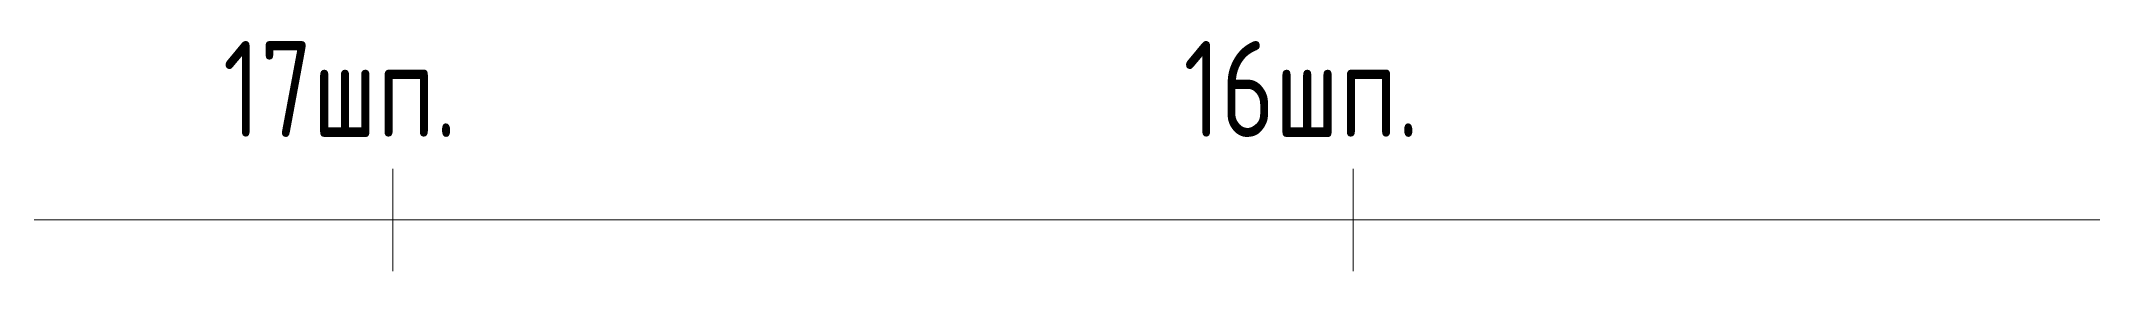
# Model space of a CAD drawing. Header units: millimetres. Extents: x 42007 to 66124, y -556 to 6894.
# Drawn here: x 47291 to 47932, y 2788 to 2860 of the extents above; entities that cross this region are included whole.
import ezdxf

# ---------------------------------------------------------------- set-up
doc = ezdxf.new("R2010")
doc.units = ezdxf.units.MM
doc.linetypes.add('K5LT32769', pattern=[0])
doc.linetypes.add('K5LT32770', pattern=[0])
doc.styles.add('KTEXTSTYLE', font='GOST_AU.SHX', dxfattribs={"width": 0.96, "height": 5})

msp = doc.modelspace()

# ---------------------------------------------------------------- linework, layer by layer
at = {"color": 7, "linetype": 'K5LT32769', "lineweight": 18}
for p, q in [((47401.004, 2787.706), (47401.004, 2819.706)), ((47701.004, 2787.706), (47701.004, 2819.706))]:
    msp.add_line(p, q, dxfattribs=at)
at = {"color": 7, "linetype": 'K5LT32770', "lineweight": 18}
msp.add_line((45977.521, 2803.706), (52439.59, 2803.706), dxfattribs=at)

# ---------------------------------------------------------------- texts
at = {"color": 7, "char_height": 2.5, "attachment_point": 1, "style": 'KTEXTSTYLE'}
for s, insert in [('{\\H12x;\\W0.965;17шп.}', (47347.967, 2859.631)), ('{\\H12x;\\W0.965;16шп.}', (47647.967, 2859.631))]:
    msp.add_mtext(s, dxfattribs=dict(at, insert=insert))

doc.saveas('drawing.dxf')
